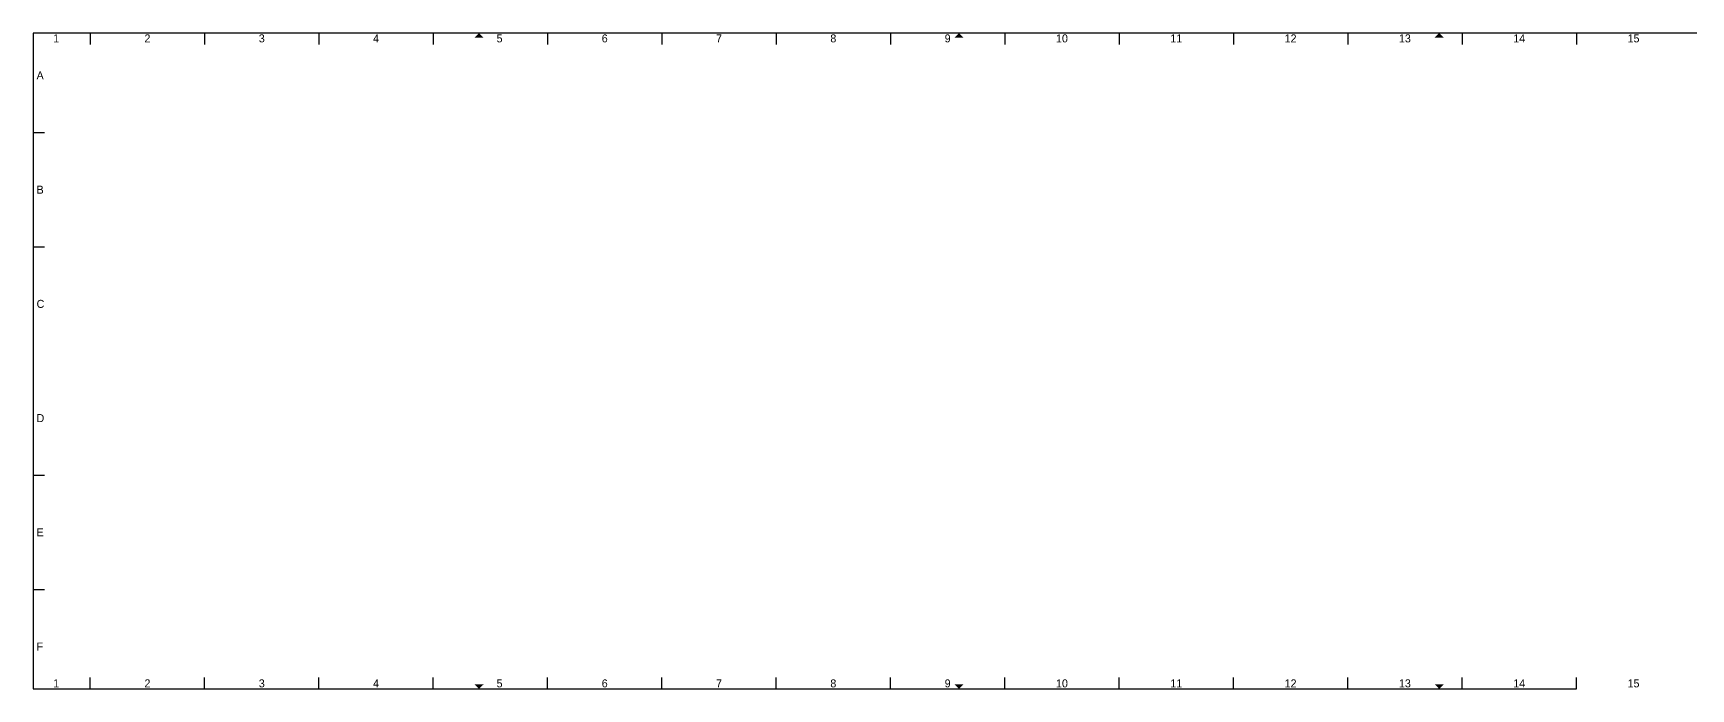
# Model space of a CAD drawing. Extents: x -5 to 1445, y -5 to 282.
# Drawn here: x -5 to 720, y -5 to 282 of the extents above; entities that cross this region are included whole.
import ezdxf
from ezdxf.enums import TextEntityAlignment as Align

# ---------------------------------------------------------------- set-up
doc = ezdxf.new("R2010")
doc.units = 0
doc.layers.add('to-xx-rooster', color=7, linetype='CONTINUOUS', lineweight=25)
doc.layers.add('to-xx-vouwmerk', color=7, linetype='CONTINUOUS', lineweight=18)
doc.styles.add('RTW_ISO', font='iso-rtw.shx')

msp = doc.modelspace()

# ---------------------------------------------------------------- hatches: boundary and pattern name
at = {"layer": 'to-xx-vouwmerk'}
for points in [[(192, 280), (190, 282), (188, 280)], [(402, 280), (400, 282), (398, 280)], [(612, 280), (610, 282), (608, 280)], [(188.04, -2.96), (190, -5), (192.04, -3.04)], [(398, -3), (400, -5), (402, -3)], [(608.02, -2.98), (610, -5), (612.02, -3.02)]]:
    msp.add_hatch(color=256, dxfattribs=at).paths.add_polyline_path(points)

# ---------------------------------------------------------------- linework, layer by layer
at = {"layer": 'to-xx-rooster'}
for p, q in [((1445, 282), (-5, 282)), ((-5, 282), (-5, -5)), ((20, 282), (20, 277)), ((70, 282), (70, 277)), ((120, 282), (120, 277)), ((170, 282), (170, 277)), ((220, 282), (220, 277)), ((270, 282), (270, 277)), ((320, 282), (320, 277)), ((370, 282), (370, 277)), ((420, 282), (420, 277)), ((470, 282), (470, 277)), ((520, 282), (520, 277)), ((570, 282), (570, 277)), ((620, 282), (620, 277)), ((670, 282), (670, 277)), ((-5, 238.5), (0, 238.5)), ((-5, 188.5), (0, 188.5)), ((-5, 88.5), (0, 88.5)), ((-5, 38.5), (0, 38.5)), ((20, -5), (20, 0)), ((70, -5), (70, 0)), ((120, -5), (120, 0)), ((170, -5), (170, 0)), ((220, -5), (220, 0)), ((270, -5), (270, 0)), ((320, -5), (320, 0)), ((370, -5), (370, 0)), ((420, -5), (420, 0)), ((470, -5), (470, 0)), ((520, -5), (520, 0)), ((570, -5), (570, 0)), ((620, -5), (620, 0)), ((670, -5), (670, 0)), ((-5, -5), (670, -5))]:
    msp.add_line(p, q, dxfattribs=at)

# ---------------------------------------------------------------- texts
at = {"layer": 'to-xx-rooster', "style": 'RTW_ISO'}
for s, p in [('1', (5.05, 276.9)), ('2', (45, 276.9)), ('3', (95, 276.9)), ('4', (145, 276.9)), ('5', (199, 276.9)), ('6', (245, 276.9)), ('7', (295, 276.9)), ('8', (345, 276.9)), ('9', (395, 276.9)), ('10', (445, 276.9)), ('11', (495, 276.9)), ('12', (545, 276.9)), ('13', (595, 276.9)), ('14', (645, 276.9)), ('15', (695, 276.9)), ('1', (5.05, -5.4)), ('2', (45, -5.4)), ('3', (95, -5.4)), ('4', (145, -5.4)), ('5', (199, -5.4)), ('6', (245, -5.4)), ('7', (295, -5.4)), ('8', (345, -5.4)), ('9', (395, -5.4)), ('10', (445, -5.4)), ('11', (495, -5.4)), ('12', (545, -5.4)), ('13', (595, -5.4)), ('14', (645, -5.4)), ('15', (695, -5.4))]:
    msp.add_text(s, height=3.5, dxfattribs=at).set_placement(p, align=Align.BOTTOM_CENTER)
for s, p in [('A', (-3.5, 263.5)), ('B', (-3.5, 213.5)), ('C', (-3.5, 163.5)), ('D', (-3.5, 113.5)), ('E', (-3.5, 63.5)), ('F', (-3.5, 13.5))]:
    msp.add_text(s, height=3.5, dxfattribs=at).set_placement(p, align=Align.MIDDLE_LEFT)

doc.saveas('drawing.dxf')
